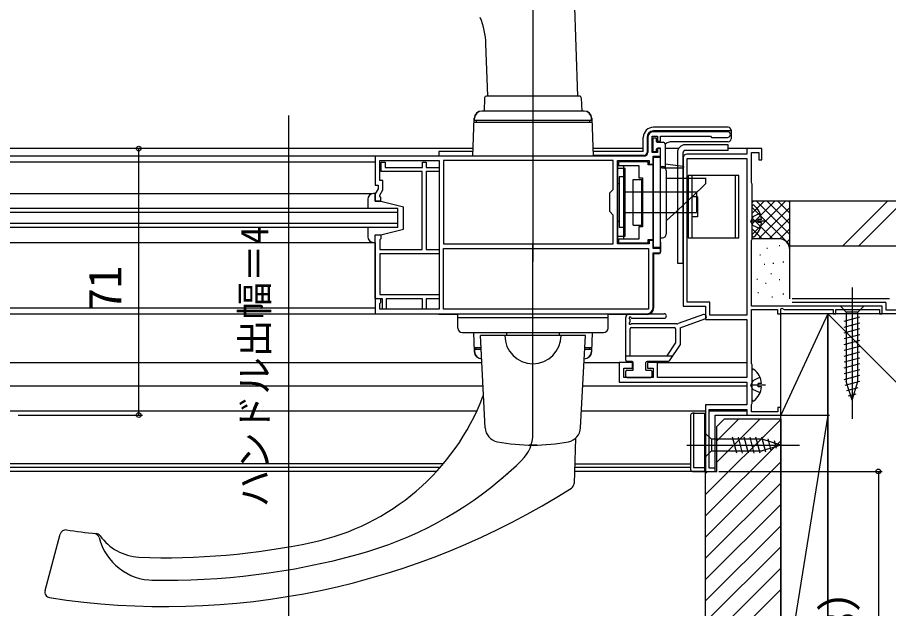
# Model space of a CAD drawing. Units: millimetres, scale not verified. Extents: x -525 to 525, y -782 to 777.
# Drawn here: x 149.7 to 381.7, y 190.2 to 347.7 of the extents above; entities that cross this region are included whole.
import ezdxf
from ezdxf.enums import TextEntityAlignment as Align

# ---------------------------------------------------------------- set-up
doc = ezdxf.new("R2010")
doc.units = ezdxf.units.MM
doc.header["$LTSCALE"] = 4
for name, color, linetype in [('0-2_YKK_11', 7, 'Continuous'), ('0-3_YKK_12', 2, 'Continuous'), ('0-4_YKK_13', 4, 'Continuous'), ('0-6_YKK_D', 6, 'Continuous'), ('0-8_YSS_K', 3, 'Continuous'), ('0-9_YSS_KE', 3, 'Continuous')]:
    doc.layers.add(name, color=color, linetype=linetype)
doc.styles.add('ＭＳ ゴシック', font='')
doc.styles.get('ＭＳ ゴシック').set_extended_font_data('MS Gothic')

msp = doc.modelspace()

# ---------------------------------------------------------------- linework, layer by layer
at = {"layer": '0-2_YKK_11'}
for p, q in [((317.599, 315.722), (317.599, 311.722)), ((338.849, 317.222), (319.099, 317.222)), ((244.999, 268.722), (317.399, 268.722))]:
    msp.add_line(p, q, dxfattribs=at)
for points in [[(318.999, 270.322), (318.999, 284.922), (320.999, 284.922), (320.999, 286.122), (318.999, 286.122), (318.999, 288.272), (317.999, 288.272), (317.999, 287.322), (309.499, 287.322), (309.499, 309.522), (317.999, 309.522), (317.999, 308.572), (318.999, 308.572), (318.999, 310.722), (320.999, 310.722), (320.999, 312.722), (320.199, 312.722), (320.199, 311.722), (318.799, 311.722), (318.799, 316.022), (320.199, 316.022), (320.199, 314.722), (320.999, 314.722), (320.999, 316.022), (334.299, 316.022), (334.599, 315.722), (338.849, 315.722)], [(345.199, 269.88), (352.099, 269.88), (352.099, 268.73), (352.999, 268.73), (352.999, 270), (353.299, 270.173), (353.901, 269.826), (366.999, 269.826), (366.999, 268.726), (367.699, 268.726), (367.699, 269.826), (379.299, 269.826), (379.299, 268.726), (379.999, 268.726), (379.999, 270.726), (345.199, 270.726), (345.199, 288.272), (345.299, 288.445), (345.399, 288.618), (345.399, 303.222), (345.299, 303.395), (345.199, 303.568), (345.199, 311.727), (347.199, 311.723), (347.199, 309.726), (347.999, 309.726), (347.999, 312.726), (343.999, 312.726), (343.999, 311.226), (327.999, 311.226)], [(316.599, 310.722), (244.999, 310.722), (244.999, 303.022), (245.8, 303.022), (245.8, 302.022), (244.999, 300.634), (244.999, 298.722), (246.499, 298.722), (246.499, 299.722), (246.199, 300.022), (246.199, 300.312), (247, 301.7), (247, 304.222), (246.199, 304.222), (246.199, 309.522), (261.999, 309.522), (261.999, 269.922), (246.199, 269.922), (246.199, 271.426), (246.499, 271.727), (246.499, 272.727), (244.999, 272.727), (244.999, 268.722)], [(326.999, 310.226), (326.999, 270.726), (332.999, 270.726), (332.999, 267.226), (343.999, 267.226), (343.999, 251.726), (320.199, 251.726), (320.199, 255.726), (317.499, 255.726), (317.499, 254.226), (318.999, 254.226), (318.999, 251.726), (311.199, 251.726), (311.199, 254.226), (313.499, 254.226), (313.499, 255.726), (309.999, 255.726), (309.999, 250.526), (343.999, 250.526), (343.999, 244.422), (332.999, 244.422), (332.999, 226.722), (335.499, 226.722), (335.499, 227.622), (333.899, 227.622), (333.899, 243.222), (343.999, 243.222), (343.999, 241.726), (352.999, 241.726), (352.999, 243.726), (352.199, 243.726), (352.199, 242.626), (345.199, 242.626), (345.199, 244.526), (345.279, 244.686), (345.399, 244.926), (345.399, 255.077), (345.299, 255.25), (345.199, 255.423), (345.199, 269.88)], [(244.999, 287.723), (244.999, 273.022), (245.299, 272.722)]]:
    msp.add_lwpolyline(points, dxfattribs=at)
for points in [[(257.499, 285.822), (257.499, 306.622), (246.599, 306.622), (246.599, 309.122), (247.599, 309.122), (247.599, 307.722), (257.599, 307.722), (257.599, 309.122), (258.599, 309.122), (258.599, 307.722), (261.999, 307.722), (261.999, 306.622), (258.599, 306.622), (258.599, 285.822), (261.999, 285.822), (261.999, 284.722), (246.199, 284.722), (246.199, 273.822), (261.999, 273.822), (261.999, 272.722), (258.599, 272.722), (258.599, 269.922), (257.599, 269.922), (257.599, 272.722), (247.899, 272.722), (247.899, 269.922), (246.899, 269.922), (246.899, 272.722), (244.999, 272.722), (244.999, 289.722), (246.499, 289.722), (246.499, 288.722), (246.199, 288.422), (246.199, 285.822)], [(263.199, 287.322), (308.399, 287.322), (308.399, 295.022), (307.499, 295.922), (307.499, 300.922), (308.399, 301.822), (308.399, 309.522), (263.199, 309.522)], [(318.999, 288.472), (318.999, 308.372), (317.699, 308.372), (317.699, 309.222), (309.799, 309.222), (309.799, 308.222), (315.199, 308.222), (315.199, 304.922), (316.199, 304.922), (316.199, 291.922), (315.199, 291.922), (315.199, 288.622), (309.799, 288.622), (309.799, 287.622), (317.699, 287.622), (317.699, 288.472)], [(343.999, 310.126), (343.999, 268.326), (334.099, 268.326), (334.099, 271.826), (328.099, 271.826), (328.099, 310.126)], [(263.199, 286.122), (317.799, 286.122), (317.799, 269.922), (263.199, 269.922)]]:
    msp.add_lwpolyline(points, close=True, dxfattribs=at)
for centre, radius, start, end in [((319.099, 315.722), 1.5, 90.00001, 179.99999), ((338.849, 316.472), 0.75, 269.99999, 90.00001), ((316.599, 311.722), 1, 270.00001, 359.99999), ((327.999, 310.226), 1, 90.00001, 179.99999), ((317.399, 270.322), 1.6, 270.00001, 359.99999)]:
    msp.add_arc(centre, radius, start, end, dxfattribs=at)
at = {"layer": '0-3_YKK_12'}
for p, q in [((271.069, 312.722), (115.099, 312.722)), ((316.399, 312.722), (302.929, 312.722)), ((325.767, 312.722), (322.199, 312.722)), ((343.999, 312.722), (338.999, 312.722)), ((261.999, 310.722), (115.099, 310.722)), ((115.099, 309.222), (244.999, 309.222)), ((115.099, 300.723), (244.099, 300.723)), ((250.999, 296.727), (115.099, 296.727)), ((250.999, 295.727), (115.099, 295.727)), ((250.999, 291.727), (250.999, 296.727)), ((250.999, 292.727), (115.099, 292.727)), ((250.999, 291.727), (115.099, 291.727)), ((115.099, 287.723), (244.999, 287.723)), ((244.999, 270.218), (115.099, 270.218)), ((115.099, 268.722), (266.999, 268.722)), ((115.099, 255.722), (273.377, 255.722)), ((300.622, 255.722), (309.999, 255.722)), ((320.199, 255.722), (343.999, 255.722)), ((115.099, 249.522), (273.702, 249.522)), ((300.297, 249.522), (343.999, 249.522)), ((115.099, 242.822), (272.069, 242.822)), ((299.946, 242.822), (332.999, 242.822)), ((333.899, 242.822), (343.999, 242.822)), ((335.499, 227.318), (335.499, 241.722)), ((335.499, 241.722), (343.999, 241.722)), ((263.111, 228.722), (115.099, 228.722)), ((262.25, 227.722), (115.099, 227.722)), ((298.056, 228.722), (328.999, 228.722)), ((328.999, 227.722), (298.056, 227.722)), ((261.352, 226.722), (115.099, 226.722)), ((332.999, 226.722), (298.056, 226.722))]:
    msp.add_line(p, q, dxfattribs=at)
at = {"layer": '0-4_YKK_13'}
for p, q in [((298.964, 326.722), (297.48, 369.231)), ((286.999, 355.649), (286.999, 282.638)), ((274.964, 326.722), (274.479, 340.619)), ((274.122, 326.239), (273.999, 322.722)), ((299.377, 326.722), (274.622, 326.722)), ((299.877, 326.239), (299.999, 322.722)), ((300.581, 322.722), (273.418, 322.722)), ((300.649, 322.722), (298.499, 322.722)), ((270.999, 310.722), (271.351, 320.792)), ((271.399, 320.222), (271.419, 320.792)), ((302.599, 320.222), (271.482, 320.222)), ((271.899, 320.222), (271.899, 319.722)), ((302.099, 320.222), (302.099, 319.722)), ((302.599, 320.222), (302.579, 320.792)), ((302.648, 320.792), (302.999, 310.722)), ((271.314, 319.722), (302.685, 319.722)), ((299.999, 319.722), (302.099, 319.722)), ((338.999, 318.422), (319.099, 318.422)), ((316.399, 311.922), (316.399, 315.722)), ((317.399, 315.722), (317.399, 311.722)), ((339.799, 317.422), (319.099, 317.422)), ((339.799, 317.622), (339.799, 315.322)), ((320.299, 314.421), (321.699, 314.421)), ((322.199, 313.921), (322.199, 307.622)), ((338.999, 314.522), (323.999, 314.522)), ((338.999, 313.722), (327.499, 313.722)), ((338.999, 312.222), (338.999, 313.722)), ((271.041, 311.922), (261.899, 311.922)), ((261.899, 311.922), (261.899, 310.722)), ((316.399, 311.922), (302.957, 311.922)), ((316.599, 310.922), (302.992, 310.922)), ((319.799, 312.321), (319.799, 311.821)), ((320.999, 312.821), (320.299, 312.821)), ((320.999, 307.922), (320.999, 312.821)), ((325.499, 311.722), (325.499, 282.222)), ((326.999, 282.222), (326.999, 311.722)), ((338.999, 312.222), (327.499, 312.222)), ((318.999, 310.422), (320.999, 310.422)), ((318.999, 310.422), (318.999, 286.422)), ((320.999, 286.422), (320.999, 310.422)), ((322.199, 308.622), (327.024, 308.02)), ((309.499, 308.172), (309.499, 288.672)), ((311.599, 307.422), (309.499, 307.422)), ((311.099, 308.172), (311.099, 288.672)), ((311.599, 289.422), (311.599, 307.422)), ((320.999, 307.922), (321.499, 307.922)), ((321.299, 307.622), (326.999, 307.622)), ((322.499, 306.922), (322.499, 289.922)), ((311.599, 305.172), (309.999, 305.172)), ((309.999, 305.172), (309.999, 291.672)), ((313.699, 304.522), (315.999, 304.522)), ((313.699, 292.322), (313.699, 304.522)), ((315.999, 292.322), (315.999, 304.522)), ((315.999, 304.522), (316.199, 304.522)), ((322.499, 304.822), (325.499, 304.822)), ((325.499, 304.822), (333.099, 304.822)), ((329.331, 305.522), (329.331, 288.922)), ((332.999, 304.822), (332.999, 303.322)), ((340.831, 305.522), (340.831, 288.922)), ((309.499, 303.422), (309.499, 293.422)), ((309.499, 303.422), (309.999, 303.422)), ((331.999, 302.38), (325.499, 296.259)), ((332.999, 303.322), (331.999, 302.38)), ((244.999, 300.723), (244.499, 300.723)), ((309.499, 300.172), (309.499, 290.672)), ((311.599, 301.172), (325.499, 301.172)), ((325.499, 301.172), (330.599, 301.172)), ((330.831, 299.872), (329.331, 299.872)), ((330.599, 301.172), (330.599, 295.672)), ((242.999, 299.223), (242.999, 296.727)), ((242.999, 299.223), (242.999, 296.727)), ((246.499, 298.723), (244.999, 298.723)), ((246.499, 298.723), (252.499, 297.223)), ((252.499, 291.223), (252.499, 297.223)), ((345.399, 289.447), (345.399, 297.398)), ((311.599, 295.672), (325.499, 295.672)), ((325.499, 296.259), (322.499, 293.434)), ((325.499, 295.672), (330.599, 295.672)), ((347.476, 295.497), (345.611, 294.567)), ((309.499, 293.422), (309.999, 293.422)), ((345.611, 294.567), (345.002, 293.422)), ((348.899, 293.422), (345.399, 293.422)), ((347.882, 293.847), (346.999, 293.847)), ((242.999, 291.727), (242.999, 289.223)), ((242.999, 291.727), (242.999, 289.223)), ((246.499, 289.723), (252.499, 291.223)), ((311.599, 291.672), (309.999, 291.672)), ((313.699, 292.322), (315.999, 292.322)), ((315.999, 292.322), (316.199, 292.322)), ((244.499, 287.723), (244.999, 287.723)), ((309.499, 289.422), (311.599, 289.422)), ((320.999, 288.922), (321.499, 288.922)), ((320.999, 287.822), (320.999, 285.222)), ((286.999, 236.795), (286.999, 287.222)), ((318.999, 286.422), (320.999, 286.422)), ((320.499, 284.722), (319.199, 284.722)), ((319.199, 270.322), (319.199, 284.722)), ((325.499, 282.222), (326.999, 282.222)), ((371.999, 275.722), (371.999, 240.722)), ((375.099, 270.722), (368.899, 270.722)), ((368.899, 270.722), (370.449, 269.172)), ((370.449, 269.172), (370.449, 250.638)), ((373.549, 269.172), (370.449, 269.172)), ((375.099, 270.722), (373.549, 269.172)), ((373.549, 250.638), (373.549, 269.172)), ((261.899, 268.722), (261.899, 268.522)), ((266.999, 268.522), (261.899, 268.522)), ((266.999, 264.922), (266.999, 268.722)), ((266.999, 268.722), (306.999, 268.722)), ((266.999, 268.722), (306.999, 268.722)), ((266.999, 267.722), (306.999, 267.722)), ((306.999, 264.922), (306.999, 268.722)), ((317.399, 268.522), (306.999, 268.522)), ((311.699, 256.326), (311.699, 267.726)), ((312.699, 268.726), (321.941, 268.726)), ((312.899, 266.684), (312.899, 267.1)), ((313.37, 267.526), (321.941, 267.526)), ((332.397, 268.49), (325.69, 266.084)), ((326.199, 264.992), (332.802, 267.361)), ((369.899, 266.746), (374.099, 267.871)), ((312.899, 257.526), (312.899, 264.726)), ((325.352, 266.026), (313.199, 266.026)), ((313.199, 265.026), (324.699, 265.026)), ((324.999, 264.726), (324.999, 260.889)), ((326.199, 264.992), (326.199, 260.526)), ((369.899, 265.193), (374.099, 266.318)), ((369.899, 263.64), (374.099, 264.765)), ((268.199, 263.722), (305.799, 263.722)), ((271.174, 263.722), (271.351, 258.652)), ((300.999, 262.922), (272.999, 262.922)), ((274.287, 238.346), (272.999, 262.922)), ((294.499, 262.922), (279.499, 262.922)), ((279.999, 263.722), (279.999, 262.922)), ((283.749, 263.722), (290.249, 263.722)), ((293.999, 263.722), (293.999, 262.922)), ((299.711, 238.346), (300.999, 262.922)), ((302.648, 258.652), (302.825, 263.722)), ((369.899, 262.087), (374.099, 263.213)), ((322.757, 257.526), (324.999, 260.889)), ((326.199, 260.526), (323.288, 256.159)), ((369.899, 260.534), (374.099, 261.66)), ((369.899, 258.981), (374.099, 260.107)), ((271.314, 259.722), (273.167, 259.722)), ((271.399, 259.222), (271.419, 258.652)), ((273.193, 259.222), (271.399, 259.222)), ((271.899, 259.222), (271.899, 259.722)), ((271.899, 259.722), (273.167, 259.722)), ((302.599, 259.222), (300.805, 259.222)), ((300.832, 259.722), (302.099, 259.722)), ((300.832, 259.722), (302.685, 259.722)), ((302.099, 259.222), (302.099, 259.722)), ((302.599, 259.222), (302.579, 258.652)), ((369.899, 257.428), (374.099, 258.554)), ((311.699, 257.526), (324.199, 257.526)), ((313.399, 256.026), (311.999, 256.026)), ((313.699, 253.726), (313.699, 255.726)), ((317.099, 253.726), (317.099, 255.726)), ((323.039, 256.026), (317.399, 256.026)), ((324.138, 257.433), (324.046, 257.526)), ((369.899, 255.876), (374.099, 257.001)), ((369.899, 254.323), (374.099, 255.448)), ((311.699, 252.026), (311.699, 253.426)), ((311.999, 253.726), (313.699, 253.726)), ((317.099, 253.726), (318.399, 253.726)), ((318.699, 253.426), (318.699, 252.026)), ((345.399, 245.747), (345.399, 253.698)), ((369.899, 252.77), (374.099, 253.895)), ((311.999, 251.726), (318.399, 251.726)), ((345.611, 250.867), (345.002, 249.722)), ((347.476, 251.797), (345.611, 250.867)), ((369.899, 251.217), (374.099, 252.342)), ((370.158, 249.733), (374.099, 250.789)), ((371.999, 245.722), (370.449, 250.638)), ((371.999, 245.722), (373.549, 250.638)), ((348.899, 249.722), (345.399, 249.722)), ((347.882, 250.147), (346.999, 250.147)), ((370.61, 248.301), (373.646, 249.115)), ((371.061, 246.869), (373.111, 247.419)), ((328.999, 241.722), (328.999, 227.222)), ((329.999, 242.222), (329.499, 242.222)), ((329.799, 242.222), (329.799, 227.722)), ((329.999, 242.222), (332.999, 242.222)), ((332.699, 242.222), (332.699, 226.722)), ((332.999, 242.222), (332.999, 226.722)), ((332.999, 236.822), (332.999, 230.622)), ((332.999, 236.822), (334.549, 235.272)), ((298.365, 235.558), (297.944, 223.508)), ((348.083, 235.272), (334.549, 235.272)), ((334.549, 235.272), (334.549, 232.172)), ((341.293, 231.622), (340.168, 235.822)), ((342.846, 231.622), (341.721, 235.822)), ((344.399, 231.622), (343.274, 235.822)), ((345.952, 231.622), (344.827, 235.822)), ((347.505, 231.622), (346.379, 235.822)), ((348.988, 231.881), (347.932, 235.822)), ((352.999, 233.722), (348.083, 235.272)), ((350.42, 232.333), (349.607, 235.369)), ((351.852, 232.784), (351.303, 234.834)), ((288.025, 233.722), (285.974, 233.722)), ((327.999, 233.722), (357.999, 233.722)), ((332.999, 230.622), (334.549, 232.172)), ((334.549, 232.172), (348.083, 232.172)), ((352.999, 233.722), (348.083, 232.172)), ((329.799, 227.722), (332.699, 227.722)), ((329.499, 226.722), (332.999, 226.722)), ((157.05, 194.972), (161.088, 210.039))]:
    msp.add_line(p, q, dxfattribs=at)
for points in [[(318.999, 315.621), (319.799, 315.621), (319.799, 314.921)], [(319.799, 311.821), (318.999, 311.821), (318.999, 315.621)], [(244.999, 298.723), (244.999, 300.723), (244.499, 300.723)], [(330.831, 299.872), (330.831, 294.572), (329.331, 294.572)], [(347.476, 291.347), (345.611, 292.277), (345.002, 293.422)], [(347.882, 292.997), (346.999, 292.997), (346.999, 293.847)], [(244.499, 287.723), (244.999, 287.723), (244.999, 289.723), (246.499, 289.723)], [(347.476, 247.647), (345.611, 248.577), (345.002, 249.722)], [(347.882, 249.297), (346.999, 249.297), (346.999, 250.147)]]:
    msp.add_lwpolyline(points, dxfattribs=at)
msp.add_lwpolyline([(341.831, 305.522), (328.331, 305.522), (328.331, 288.922), (341.831, 288.922)], close=True, dxfattribs=at)
for centre, radius, start, end in [((254.491, 339.921), 20, 2, 22.79453), ((274.622, 326.222), 0.5, 90, 178), ((299.377, 326.222), 0.5, 2, 90), ((273.35, 320.722), 2, 90, 178), ((273.418, 320.722), 2, 90, 178), ((300.581, 320.722), 2, 2, 90), ((300.649, 320.722), 2, 2, 90), ((319.099, 315.722), 2.7, 90, 180), ((338.999, 317.622), 0.8, 0, 90), ((319.099, 315.722), 1.7, 90, 180), ((320.299, 314.921), 0.5, 180, 270), ((321.699, 313.921), 0.5, 0.00175, 90), ((323.999, 311.522), 3, 90, 126.86975), ((327.499, 311.722), 2, 90, 180), ((338.999, 315.322), 0.8, 270, 0), ((316.599, 311.722), 0.8, 270, 0), ((320.299, 312.321), 0.5, 90, 180), ((327.499, 311.722), 0.5, 90, 180), ((321.299, 307.922), 0.3, 180, 270), ((321.499, 306.922), 1, 0, 90), ((326.999, 307.822), 0.2, 270, 82.89318), ((244.499, 299.223), 1.5, 90, 180), ((244.499, 299.223), 1.5, 90, 180), ((345.674, 297.398), 0.274, 52.28591, 180), ((342.599, 293.422), 5.3, 4.59941, 52.28591), ((342.599, 293.422), 5.3, 307.71409, 355.40059), ((244.499, 289.223), 1.5, 180, 270), ((244.499, 289.223), 1.5, 180, 270), ((321.499, 289.922), 1, 270, 0), ((345.674, 289.447), 0.274, 180, 307.71409), ((320.499, 285.222), 0.5, 270, 360), ((317.399, 270.322), 1.8, 270, 0), ((312.699, 267.726), 1, 90, 180), ((312.899, 267.558), 0.3, 19.5751, 246.42182), ((312.699, 267.1), 0.2, 0, 66.42182), ((313.37, 267.726), 0.2, 199.5751, 270), ((321.941, 268.126), 0.6, 270, 90), ((332.599, 267.926), 0.6, 289.73453, 109.73453), ((268.199, 264.922), 1.2, 180, 270), ((305.799, 264.922), 1.2, 270, 0), ((312.899, 266.226), 0.3, 113.57818, 306.8699), ((312.699, 266.684), 0.2, 293.57818, 0), ((313.199, 264.726), 0.3, 90, 180), ((313.199, 265.826), 0.2, 90, 126.8699), ((324.699, 264.726), 0.3, 0, 90), ((325.352, 267.026), 1, 270, 289.73453), ((286.999, 262.922), 7.5, 180, 0), ((273.35, 258.722), 2, 182, 270), ((273.418, 258.722), 2, 182, 270), ((300.581, 258.722), 2, 270, 358), ((300.649, 258.722), 2, 270, 358), ((311.999, 256.326), 0.3, 180, 270), ((313.399, 255.726), 0.3, 0, 90), ((317.399, 255.726), 0.3, 90, 180), ((323.039, 256.326), 0.3, 270, 326.30993), ((311.999, 253.426), 0.3, 90, 180), ((318.399, 253.426), 0.3, 360, 90), ((345.674, 253.698), 0.274, 52.28591, 180), ((342.599, 249.722), 5.3, 4.59941, 52.28591), ((311.999, 252.026), 0.3, 180, 270), ((318.399, 252.026), 0.3, 270, 0), ((342.599, 249.722), 5.3, 307.71409, 355.40059), ((215.311, 268.988), 62.5, 282.05256, 339.0442), ((254.999, 253.788), 20, 339.0442, 340.31837), ((345.674, 245.747), 0.274, 180, 307.71409), ((329.499, 241.722), 0.5, 90, 179.99987), ((278.282, 238.556), 4, 183, 259.07573), ((276.999, 236.795), 10, 314.41394, 0), ((295.717, 238.556), 4, 280.92427, 357), ((286.999, 283.722), 50, 259.07573, 280.92427), ((214.014, 301.082), 100, 310.0572, 314.41394), ((214.014, 301.082), 100, 285.3663, 311.44588), ((329.499, 227.222), 0.5, 179.99987, 270), ((296.445, 223.56), 1.5, 302.5507, 358), ((189.105, 391.722), 201, 261.17529, 302.5507), ((162.536, 209.65), 1.5, 81.69778, 165), ((189.105, 391.722), 182.5, 261.69778, 264.1942), ((169.999, 208.717), 1.5, 14.13788, 84.03986), ((170.492, 208.666), 1.5, 36.20437, 84.1942), ((185.999, 212.747), 15, 194.13788, 270), ((182.999, 217.821), 14, 216.20437, 265.97832), ((189.105, 391.722), 188, 267.83945, 282.05256), ((189.105, 391.722), 194, 268.929, 285.3663), ((158.499, 194.584), 1.5, 165, 261.17529)]:
    msp.add_arc(centre, radius, start, end, dxfattribs=at)
at = {"layer": '0-6_YKK_D'}
for p, q in [((181.999, 241.726), (181.999, 312.726)), ((149.898, 241.726), (182.999, 241.726)), ((336.5, 226.726), (379.999, 226.726)), ((378.999, 226.726), (378.999, 138.722))]:
    msp.add_line(p, q, dxfattribs=at)
msp.add_lwpolyline([(221.999, 163.726), (221.999, 167.726), (221.999, 321.546)], dxfattribs=at)
for centre in [(181.999, 312.726), (181.999, 241.726), (378.999, 226.726)]:
    msp.add_circle(centre, 0.637, dxfattribs=at)
at = {"layer": '0-8_YSS_K'}
for p, q in [((355.4, 298.726), (345.4, 298.726)), ((345.4, 289.868), (354.258, 298.726)), ((345.4, 292.697), (351.429, 298.726)), ((345.4, 295.525), (348.601, 298.726)), ((345.4, 298.353), (345.772, 298.726)), ((345.4, 297.04), (355.4, 287.04)), ((346.542, 298.726), (355.4, 289.868)), ((347.086, 288.726), (355.4, 297.04)), ((349.37, 298.726), (355.4, 292.697)), ((352.199, 298.726), (355.4, 295.525)), ((355.027, 298.726), (355.4, 298.353)), ((355.4, 285.726), (355.4, 298.726)), ((369.442, 286.726), (381.442, 298.726)), ((385.684, 298.726), (373.684, 286.726)), ((345.4, 294.211), (350.885, 288.726)), ((349.914, 288.726), (355.4, 294.211)), ((345.4, 291.383), (348.074, 288.708)), ((352.725, 288.708), (355.4, 291.383)), ((352.4, 288.726), (345.4, 288.726)), ((354.605, 287.76), (355.4, 288.554)), ((349.257, 286.231), (349.457, 286.231)), ((352.595, 286.898), (352.795, 286.898)), ((355.4, 272.726), (355.4, 285.726)), ((347.4, 284.4), (347.6, 284.4)), ((348.589, 281.891), (348.789, 281.891)), ((350.926, 282.225), (351.126, 282.225)), ((353.596, 282.559), (353.796, 282.559)), ((350.323, 279.432), (350.523, 279.432)), ((346.616, 277.971), (346.816, 277.971)), ((348.923, 276.884), (349.123, 276.884)), ((352.595, 277.885), (352.795, 277.885)), ((346.92, 274.377), (347.12, 274.377)), ((353.596, 274.043), (353.796, 274.043)), ((350.592, 273.212), (350.792, 273.212)), ((365.5, 268.726), (353, 268.726)), ((353, 241.726), (353, 268.726)), ((365.5, 268.726), (353, 241.726)), ((365.5, 241.726), (365.5, 268.726)), ((365.5, 268.726), (470.5, 163.726)), ((353, 241.726), (365.5, 241.726)), ((353, 241.726), (366, 241.726)), ((353, 163.726), (353, 241.726)), ((365.5, 241.726), (353, 163.726)), ((365.5, 163.726), (365.5, 241.726)), ((332.999, 220.545), (352.999, 240.545)), ((335.999, 229.202), (347.518, 240.722)), ((335.999, 234.859), (341.862, 240.722)), ((332.999, 214.889), (352.999, 234.889)), ((332.999, 209.232), (352.999, 229.232)), ((332.999, 226.202), (333.518, 226.722)), ((332.999, 203.575), (352.999, 223.575)), ((332.999, 197.918), (352.999, 217.918)), ((332.999, 192.261), (352.999, 212.261)), ((332.999, 186.604), (352.999, 206.604)), ((332.999, 180.947), (352.999, 200.947)), ((332.999, 175.291), (352.999, 195.291))]:
    msp.add_line(p, q, dxfattribs=at)
msp.add_arc((352.4, 285.726), 3, 0, 90, dxfattribs=at)
at = {"layer": '0-9_YSS_KE'}
for p, q in [((355.4, 286.726), (355.4, 298.726)), ((507.7, 298.726), (355.4, 298.726)), ((507.743, 286.726), (355.4, 286.726)), ((382, 272.728), (356, 272.728)), ((381, 271.728), (356, 271.728))]:
    msp.add_line(p, q, dxfattribs=at)
for points in [[(381, 271.728), (381, 269.726), (431, 269.726)], [(332.999, 140.722), (332.999, 226.722), (335.999, 226.722), (335.999, 238.722), (337.999, 240.722), (352.999, 240.722)], [(352.999, 240.722), (352.999, 138.722), (334.999, 138.722)]]:
    msp.add_lwpolyline(points, dxfattribs=at)
msp.add_lwpolyline([(470.5, 163.726), (470.5, 268.726), (365.5, 268.726), (365.5, 163.726)], close=True, dxfattribs=at)

# ---------------------------------------------------------------- texts
at = {"layer": '0-6_YKK_D', "style": 'ＭＳ ゴシック'}
for s, height, p in [('ハンドル出幅＝4', 7.331, (218.692, 217.159)), ('71', 8.798, (179.999, 269.556)), ('（88）', 8.798, (375.567, 165.304))]:
    msp.add_text(s, height=height, rotation=90, dxfattribs=at).set_placement(p, align=Align.BOTTOM_LEFT)

doc.saveas('drawing.dxf')
